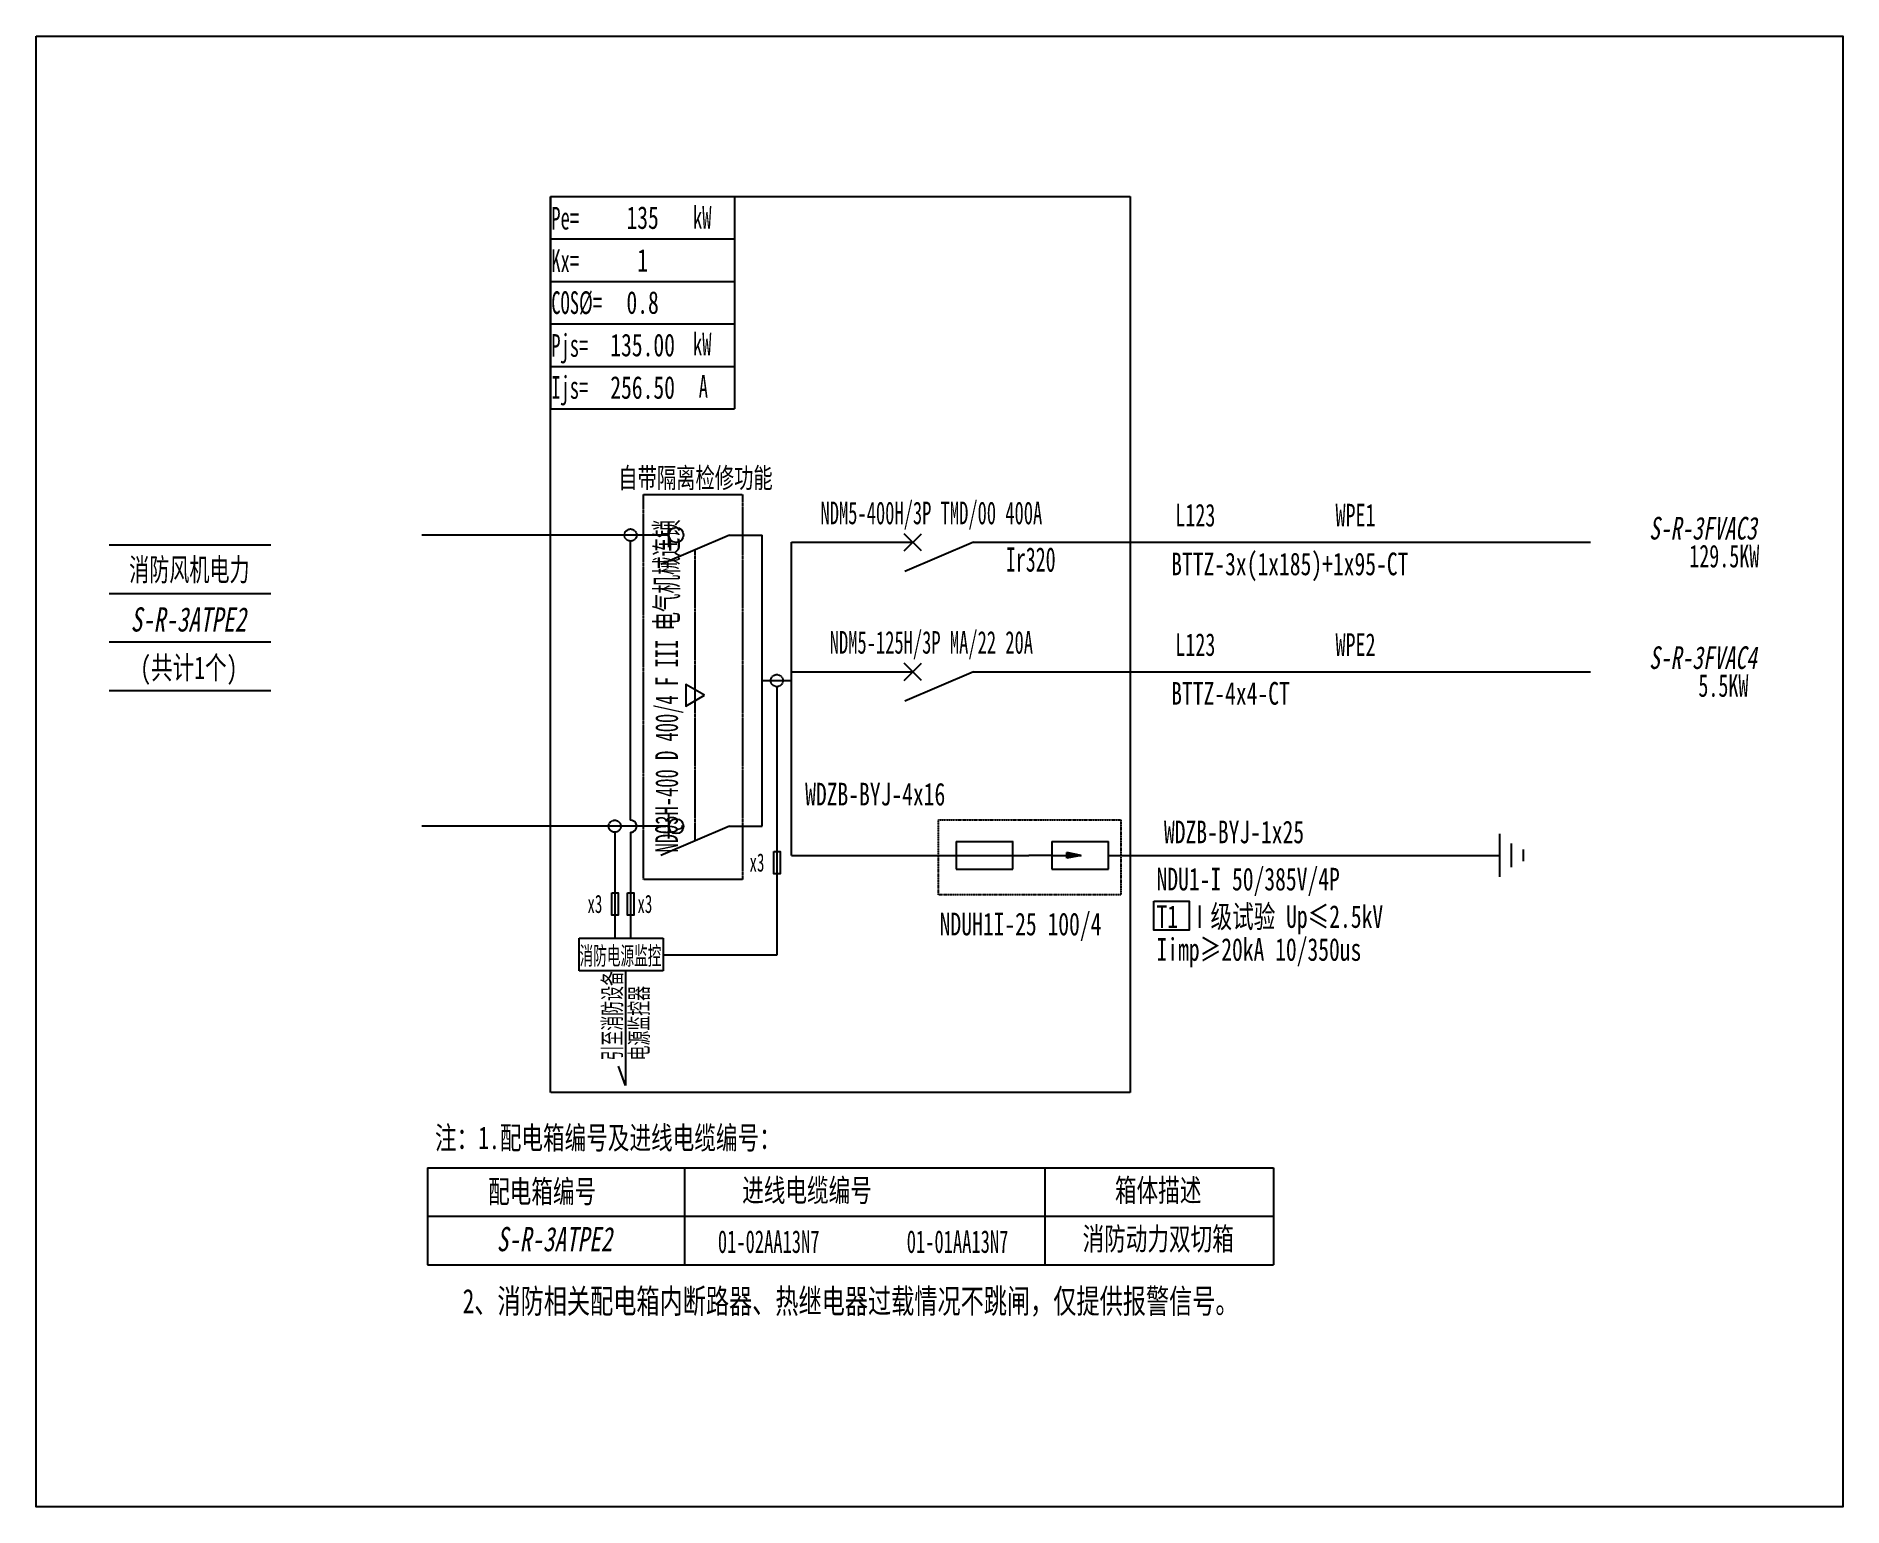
# Model space of a CAD drawing. Extents: x 387603 to 390018, y 326300 to 328264.
import ezdxf
from ezdxf.enums import TextEntityAlignment as Align

# ---------------------------------------------------------------- set-up
doc = ezdxf.new("R2010")
doc.units = 0
doc.header["$MEASUREMENT"] = 0
for name, pattern in [('_点划线L', [1.9, 1.5, -0.17, 0.06, -0.17]), ('DASH', [0.35, 0.25, -0.1]), ('DASHDOTX2', [2, 1, -0.5, 0, -0.5]), ('DASHED', [0.75, 0.5, -0.25]), ('DASHED2', [0.375, 0.25, -0.125])]:
    doc.linetypes.add(name, pattern=pattern)
for name, color, linetype in [('D_E_Eqpm(强电设备)', 100, 'Continuous'), ('D_E_Eqpm（强电设备）', 100, 'Continuous'), ('D_E_Text(强电文字)', 51, 'Continuous'), ('D_E_Text（强电文字）', 51, 'Continuous'), ('D_E_Tray（强电普通桥架）', 51, 'Continuous'), ('D_E_WireEm（强电应急照明线缆）', 10, 'DASHED'), ('D_E_Wire（强电线缆）', 10, 'Continuous'), ('D_T_TableDim（表格尺寸）', 255, 'Continuous'), ('系统图', 220, 'Continuous')]:
    doc.layers.add(name, color=color, linetype=linetype)
doc.styles.add('$1$电气', font='', dxfattribs={"width": 0.7})
doc.styles.add('$1$电气箱', font='simhei.ttf', dxfattribs={"width": 0.8, "oblique": 10})
doc.styles.add('电气', font='', dxfattribs={"width": 0.7})
doc.styles.add('电气箱', font='simhei.ttf', dxfattribs={"width": 0.8, "oblique": 10})
doc.styles.get('$1$电气').set_extended_font_data('SimSun')
doc.styles.get('电气').set_extended_font_data('SimSun')

msp = doc.modelspace()

# ---------------------------------------------------------------- linework, layer by layer
at = {"linetype": 'DASHED'}
for p, q in [((388290.6, 326852.8, 0), (388290.6, 328049.8, 0)), ((388290.6, 328049.8, 0), (389065.2, 328049.8, 0)), ((389065.2, 328049.8, 0), (389065.2, 326852.8, 0)), ((389065.2, 326852.8, 0), (388290.6, 326852.8, 0))]:
    msp.add_line(p, q, dxfattribs=at)
at = {"linetype": 'DASHED2', "elevation": 0}
msp.add_lwpolyline([(388808.7, 327217.4), (389052.8, 327217.4), (389052.8, 327116.8), (388808.7, 327116.8)], close=True, dxfattribs=at)
at = {"layer": 'D_E_Eqpm(强电设备)'}
for p, q in [((388832.6, 327188.1, 0), (388908.5, 327188.1, 0)), ((388832.6, 327188.1, 0), (388832.6, 327151.3, 0)), ((388908.3, 327151.3, 0), (388908.3, 327188.1, 0)), ((388960.2, 327169.7, 0), (388929.5, 327169.7, 0)), ((388960.2, 327188.1, 0), (389036.1, 327188.1, 0)), ((388960.2, 327188.1, 0), (388960.2, 327151.3, 0)), ((388960.2, 327169.7, 0), (388999.6, 327169.7, 0)), ((388999.6, 327169.7, 0), (388980.5, 327173.6, 0)), ((388980.5, 327165.8, 0), (388980.5, 327173.6, 0)), ((388999.6, 327169.7, 0), (388980.5, 327165.8, 0)), ((389035.9, 327151.3, 0), (389035.9, 327188.1, 0)), ((388832.6, 327151.3, 0), (388908.3, 327151.3, 0)), ((388960.2, 327151.3, 0), (389035.9, 327151.3, 0))]:
    msp.add_line(p, q, dxfattribs=at)
msp.add_solid([(388980.5, 327165.8, 0), (388999.6, 327169.7, 0), (388980.5, 327173.6, 0)], dxfattribs=at)
at = {"layer": 'D_E_Eqpm（强电设备）'}
for p, q in [((388448.4, 327581.4, 0), (388448.4, 327613.8, 0)), ((388529.5, 327597.6, 0), (388438, 327558.4, 0)), ((388763.1, 327576.4, 0), (388786, 327599.3, 0)), ((388786, 327576.4, 0), (388763.1, 327599.3, 0)), ((388855.6, 327587.9, 0), (388764.1, 327548.7, 0)), ((388763.1, 327403.5, 0), (388786, 327426.5, 0)), ((388786, 327403.5, 0), (388763.1, 327426.5, 0)), ((388855.6, 327415, 0), (388764.1, 327375.8, 0)), ((388448.4, 327192.4, 0), (388448.4, 327224.8, 0)), ((388529.5, 327208.6, 0), (388438, 327169.4, 0))]:
    msp.add_line(p, q, dxfattribs=at)
at = {"layer": 'D_E_Eqpm（强电设备）', "linetype": 'DASH'}
msp.add_line((388483.7, 327189, 0), (388483.7, 327578, 0), dxfattribs=at)
at = {"layer": 'D_E_Eqpm（强电设备）', "elevation": 0}
msp.add_lwpolyline([(388496.2, 327383.5), (388471.2, 327397.9), (388471.2, 327369)], close=True, dxfattribs=at)
at = {"layer": 'D_E_Eqpm（强电设备）'}
for centre in [(388458.3, 327597.6, 0), (388458.3, 327208.6, 0)]:
    msp.add_circle(centre, 9.86, dxfattribs=at)
at = {"layer": 'D_E_Text（强电文字）'}
for p, q in [((388290.6, 328049.8, 0), (388536.4, 328049.8, 0)), ((388290.6, 328049.8, 0), (388290.6, 327766.1, 0)), ((388536.4, 328049.8, 0), (388536.4, 327766.1, 0)), ((388290.6, 327993.1, 0), (388536.4, 327993.1, 0)), ((388290.6, 327936.3, 0), (388536.4, 327936.3, 0)), ((388290.6, 327879.6, 0), (388536.4, 327879.6, 0)), ((388290.6, 327822.9, 0), (388536.4, 327822.9, 0)), ((388290.6, 327766.1, 0), (388536.4, 327766.1, 0))]:
    msp.add_line(p, q, dxfattribs=at)
at = {"layer": 'D_E_Text（强电文字）', "elevation": 0}
msp.add_lwpolyline([(389096.9, 327108.4), (389143.9, 327108.4), (389143.9, 327069.7), (389096.9, 327069.7)], close=True, dxfattribs=at)
at = {"layer": 'D_E_WireEm（强电应急照明线缆）'}
msp.add_line((388448.4, 327208.6, 0), (388118.6, 327208.6, 0), dxfattribs=at)
at = {"layer": 'D_E_Wire（强电线缆）'}
for p, q in [((388448.4, 327597.6, 0), (388118.6, 327597.6, 0)), ((388397.4, 327216.7, 0), (388397.4, 327589.5, 0)), ((388529.5, 327597.6, 0), (388573.2, 327597.6, 0)), ((388573.2, 327208.6, 0), (388573.2, 327597.6, 0)), ((388612.5, 327587.9, 0), (388774.6, 327587.9, 0)), ((388612.5, 327169.7, 0), (388612.5, 327587.9, 0)), ((388855.6, 327587.9, 0), (389680.4, 327587.9, 0)), ((388612.5, 327415, 0), (388774.6, 327415, 0)), ((388855.6, 327415, 0), (389680.4, 327415, 0)), ((388573.2, 327403.1, 0), (388612.5, 327403.1, 0)), ((388592.9, 327395, 0), (388592.9, 327036.6, 0)), ((388376.3, 327200.5, 0), (388376.3, 327059, 0)), ((388397.3, 327200.5, 0), (388397.3, 327059, 0)), ((388529.5, 327208.6, 0), (388573.2, 327208.6, 0)), ((389559.1, 327140.9, 0), (389559.1, 327198.6, 0)), ((388612.5, 327169.7, 0), (388929.5, 327169.7, 0)), ((389035.9, 327169.7, 0), (389559.1, 327169.7, 0)), ((389574.8, 327154, 0), (389574.8, 327185.5, 0)), ((389590.6, 327161.8, 0), (389590.6, 327177.6, 0)), ((388390.8, 327015.7, 0), (388390.8, 326862.4, 0)), ((388390.8, 326862.4, 0), (388381.1, 326888.2, 0))]:
    msp.add_line(p, q, dxfattribs=at)
at = {"layer": 'D_E_Wire（强电线缆）', "linetype": '_点划线L'}
msp.add_line((388592.9, 327036.6, 0), (388440.8, 327036.6, 0), dxfattribs=at)
at = {"layer": 'D_E_Wire（强电线缆）', "linetype": 'DASH', "elevation": 0}
msp.add_lwpolyline([(388414.9, 327651.6), (388546.8, 327651.6), (388546.8, 327137.3), (388414.9, 327137.3)], close=True, dxfattribs=at)
at = {"layer": 'D_E_Wire（强电线缆）', "elevation": 0}
for points in [[(388588.9, 327174.9), (388597.4, 327174.9), (388597.4, 327145), (388588.9, 327145)], [(388372.3, 327119.6), (388380.8, 327119.6), (388380.8, 327089.7), (388372.3, 327089.7)], [(388393.4, 327119.6), (388401.9, 327119.6), (388401.9, 327089.7), (388393.4, 327089.7)]]:
    msp.add_lwpolyline(points, close=True, dxfattribs=at)
at = {"layer": 'D_E_Wire（强电线缆）', "linetype": '_点划线L', "elevation": 0}
msp.add_lwpolyline([(388328.8, 327059), (388440.8, 327059), (388440.8, 327015.7), (388328.8, 327015.7)], close=True, dxfattribs=at)
at = {"layer": 'D_E_Wire（强电线缆）', "linetype": '_点划线L'}
for centre in [(388397.4, 327597.6, 0), (388592.9, 327403.1, 0), (388376.3, 327208.6, 0)]:
    msp.add_circle(centre, 8.1, dxfattribs=at)
at = {"layer": 'D_E_Wire（强电线缆）'}
msp.add_arc((388397.4, 327208.6, 0), 8.1, 269.5766, 90, dxfattribs=at)
at = {"layer": 'D_T_TableDim（表格尺寸）', "color": 255}
for p, q in [((387700.6, 327584.4, 0), (387916.7, 327584.4, 0)), ((387700.6, 327519.6, 0), (387916.7, 327519.6, 0)), ((387700.6, 327454.8, 0), (387916.7, 327454.8, 0)), ((387700.6, 327454.8, 0), (387916.7, 327454.8, 0)), ((387700.6, 327454.8, 0), (387916.7, 327454.8, 0)), ((387700.6, 327454.8, 0), (387916.7, 327454.8, 0)), ((387700.6, 327454.8, 0), (387916.7, 327454.8, 0)), ((387700.6, 327389.9, 0), (387916.7, 327389.9, 0))]:
    msp.add_line(p, q, dxfattribs=at)
at = {"layer": 'D_T_TableDim（表格尺寸）', "ltscale": 3.5}
for p, q in [((388125.9, 326752.4, 0), (389256.7, 326752.4, 0)), ((388125.9, 326752.4, 0), (388125.9, 326622.8, 0)), ((388469.3, 326752.4, 0), (388469.3, 326622.8, 0)), ((388951.1, 326752.4, 0), (388951.1, 326622.8, 0)), ((389256.7, 326752.4, 0), (389256.7, 326622.8, 0)), ((388125.9, 326687.6, 0), (389256.7, 326687.6, 0)), ((388125.9, 326687.6, 0), (389256.7, 326687.6, 0)), ((388469.3, 326687.6, 0), (388469.3, 326622.8, 0)), ((388951.1, 326687.6, 0), (388951.1, 326622.8, 0)), ((388125.9, 326622.8, 0), (389256.7, 326622.8, 0))]:
    msp.add_line(p, q, dxfattribs=at)
at = {"layer": '系统图', "ltscale": 9973.992009}
msp.add_lwpolyline([(387603, 328264), (390017.5, 328264), (390017.5, 326299.5), (387603, 326299.5)], close=True, dxfattribs=at)

# ---------------------------------------------------------------- texts
at = {"layer": 'D_E_Text(强电文字)', "color": 51, "true_color": 0xffff7f, "style": '电气'}
for s, height, width, p in [('Ir320', 32.55, 0.6, (388899, 327548.7)), ('NDU1-I 50/385V/4P', 30.255, 0.7, (389100.3, 327122.9, 0))]:
    msp.add_text(s, height=height, dxfattribs=dict(at, width=width)).set_placement(p)
at = {"layer": 'D_E_Text(强电文字)', "style": '电气', "width": 0.7}
for s, p in [('WDZB-BYJ-4x16', (388630.7, 327236.4, 0)), ('WDZB-BYJ-1x25', (389110.2, 327185.9, 0)), ('T1 Ⅰ级试验 Up≤2.5kV ', (389100.3, 327072.9, 0)), ('Iimp≥20kA 10/350us', (389100.3, 327028.9, 0))]:
    msp.add_text(s, height=30.255, dxfattribs=at).set_placement(p)
at = {"layer": 'D_E_Text（强电文字）', "linetype": 'Continuous', "style": '电气', "width": 0.6}
for s, height, p in [('Pe=', 30.25, (388291.5, 328005.7, 0)), ('kW', 30.25, (388480.8, 328006.7, 0)), ('Kx=', 30.25, (388291.5, 327948.8, 0)), ('COS%%C=', 30.25, (388291.5, 327892.9, 0)), ('Pjs=', 30.25, (388291.5, 327835.8, 0)), ('kW', 30.25, (388480.8, 327837.7, 0)), ('Ijs=', 30.25, (388291.5, 327779.7, 0)), ('A', 30.3, (388488.5, 327781, 0))]:
    msp.add_text(s, height=height, dxfattribs=at).set_placement(p)
at = {"layer": 'D_E_Text（强电文字）'}
for s, height, style, width, p in [('自带隔离检修功能', 27.01, '电气', 0.7, (388381, 327660.5, 0)), ('L123', 30.25, '$1$电气', 0.65, (389125.4, 327609.1, 0)), ('WPE1', 30.25, '$1$电气', 0.65, (389339.5, 327609.1, 0)), ('BTTZ-3x(1x185)+1x95-CT', 30.255, '$1$电气', 0.7, (389119.9, 327543.9, 0)), ('129.5KW', 30.25, '$1$电气', 0.65, (389812.2, 327554.4, 0)), ('L123', 30.25, '$1$电气', 0.65, (389125.4, 327436.2, 0)), ('WPE2', 30.25, '$1$电气', 0.65, (389339.5, 327436.2, 0)), ('5.5KW', 30.25, '$1$电气', 0.65, (389824.4, 327381.5, 0)), ('BTTZ-4x4-CT', 30.255, '$1$电气', 0.7, (389119.9, 327371, 0)), ('x3', 24.31, '电气', 0.6, (388556.4, 327148.1, 0)), ('x3', 24.31, '电气', 0.6, (388339.8, 327092.8, 0)), ('x3', 24.31, '电气', 0.6, (388406.6, 327092.8, 0)), ('消防电源监控', 24.31, '电气', 0.55, (388329.2, 327023.5, 0)), ('注：1.配电箱编号及进线电缆编号：', 30.255, '电气', 0.7, (388136, 326777.3, 0)), ('2、消防相关配电箱内断路器、热继电器过载情况不跳闸，仅提供报警信号。', 32.416, '电气', 0.7, (388173.1, 326558.1, 0))]:
    msp.add_text(s, height=height, dxfattribs=dict(at, style=style, width=width)).set_placement(p)
for s, height, style, width, p in [('NDM5-400H/3P TMD/00 400A', 30.255, '$1$电气', 0.6, (388799.4, 327624.7, 0)), ('消防风机电力', 30.25, '$1$电气', 0.65, (387807.8, 327551.9, 0)), ('配电箱编号', 30.25, '电气', 0.7, (388279.2, 326721.4, 0)), ('进线电缆编号', 30.25, '电气', 0.7, (388633.2, 326723, 0)), ('箱体描述', 30.25, '电气', 0.7, (389102.5, 326723, 0)), ('01-02AA13N7', 30.255, '电气', 0.6, (388582, 326653.6, 0)), ('01-01AA13N7', 30.255, '电气', 0.6, (388834.4, 326653.6, 0)), ('消防动力双切箱', 30.25, '电气', 0.7, (389102.5, 326658.1, 0))]:
    msp.add_text(s, height=height, dxfattribs=dict(at, style=style, width=width)).set_placement(p, align=Align.MIDDLE)
at = {"layer": 'D_E_Text（强电文字）', "style": '电气', "width": 0.6}
msp.add_text('NDQ3H-400 D 400/4 F III 电气机械连锁', height=30.255, rotation=90, dxfattribs=at).set_placement((388447, 327396.1, 0), align=Align.MIDDLE)
at = {"layer": 'D_E_Text（强电文字）', "color": 7, "style": '$1$电气箱', "oblique": 10, "width": 0.7}
msp.add_text('S-R-3ATPE2', height=32.42, dxfattribs=at).set_placement((387806.5, 327484.9, 0), align=Align.MIDDLE)
at = {"layer": 'D_E_Text（强电文字）', "color": 51, "true_color": 0xffff7f, "style": '$1$电气', "width": 0.6}
msp.add_text('NDM5-125H/3P MA/22 20A', height=30.255, dxfattribs=at).set_placement((388799.4, 327451.8, 0), align=Align.MIDDLE)
at = {"layer": 'D_E_Text（强电文字）', "style": '$1$电气', "width": 0.7}
msp.add_text('(共计1个)', height=30.25, dxfattribs=at).set_placement((387807.1, 327405.4, 0), align=Align.CENTER)
at = {"layer": 'D_E_Text（强电文字）', "color": 51, "true_color": 0xffff7f, "style": '电气', "width": 0.7}
msp.add_text('NDUH1I-25 100/4', height=30.255, dxfattribs=at).set_placement((388810.5, 327062.9, 0))
at = {"layer": 'D_E_Text（强电文字）', "style": '电气', "width": 0.6}
for s, p in [('引至消防设备', (388385, 326895.8, 0)), ('电源监控器', (388420.9, 326895.8, 0))]:
    msp.add_text(s, height=24.31, rotation=90, dxfattribs=at).set_placement(p)
at = {"layer": 'D_E_Text（强电文字）', "style": '电气箱', "oblique": 10, "width": 0.7}
msp.add_text('S-R-3ATPE2', height=32.42, dxfattribs=at).set_placement((388295.7, 326657.1, 0), align=Align.MIDDLE)
at = {"layer": 'D_E_Text（强电文字）', "width": 245.799, "attachment_point": 5, "style": '电气'}
for s, insert, char_height in [('135', (388413.5, 328021.4, 0), 30.25), ('1', (388413.5, 327964.7, 0), 30.3), ('0.8', (388413.5, 327908, 0), 30.25), ('{\\C200;135.00}', (388413.5, 327851.2, 0), 30.255), ('{\\C200;256.50}', (388413.5, 327794.5, 0), 30.255)]:
    msp.add_mtext(s, dxfattribs=dict(at, insert=insert, char_height=char_height))
at = {"layer": 'D_E_Tray（强电普通桥架）', "linetype": 'DASHDOTX2', "style": '电气箱', "oblique": 10, "width": 0.7}
for s, p in [('S-R-3FVAC3', (389758.5, 327591.6, 0)), ('S-R-3FVAC4', (389758.5, 327418.7, 0))]:
    msp.add_text(s, height=30.25, dxfattribs=at).set_placement(p)

doc.saveas('drawing.dxf')
